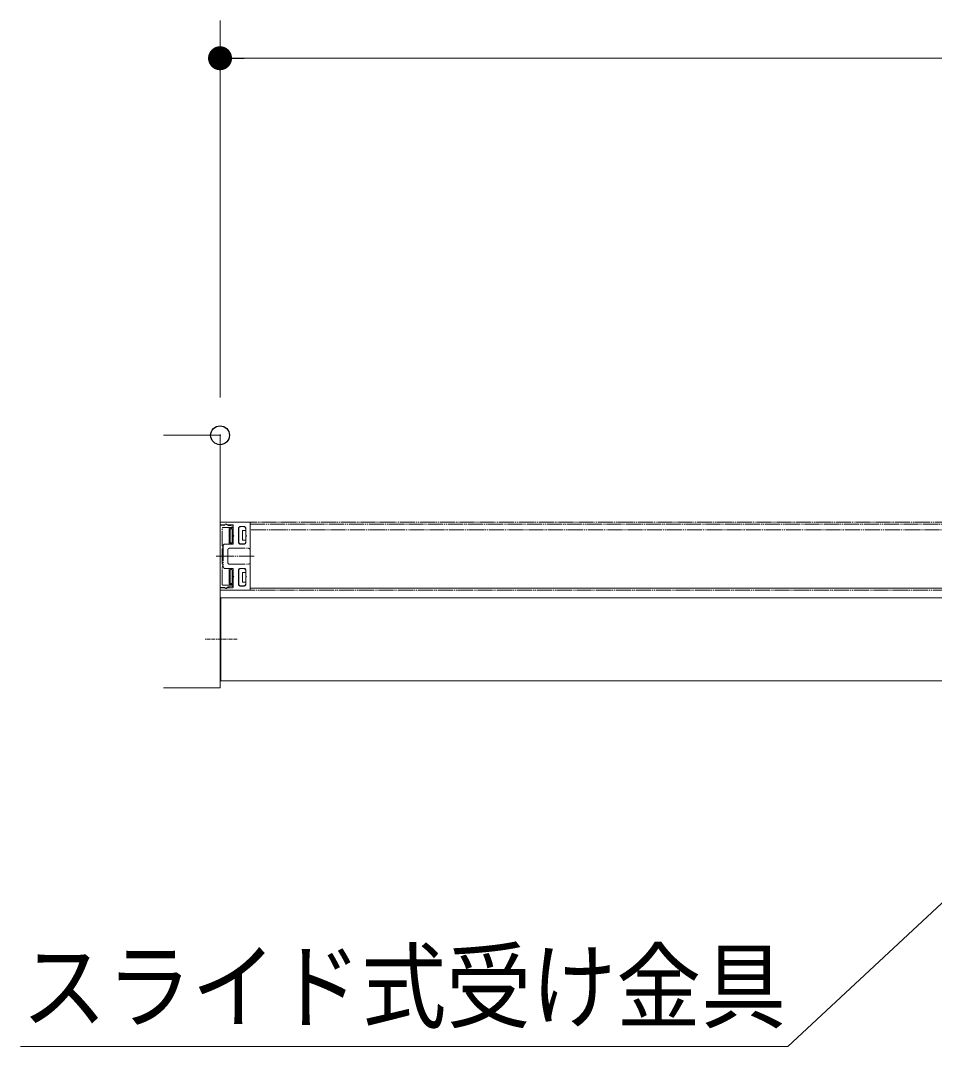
# Model space of a CAD drawing. Units: millimetres, scale not verified. Extents: x -6062 to 6062, y -3045 to 3045.
# Drawn here: x -3849 to -3365, y 1012 to 1556 of the extents above; entities that cross this region are included whole.
import ezdxf
from ezdxf.enums import TextEntityAlignment as Align

# ---------------------------------------------------------------- set-up
doc = ezdxf.new("R2010")
doc.units = ezdxf.units.MM
doc.header["$LTSCALE"] = 20
doc.header["$PDMODE"] = 32
doc.header["$PDSIZE"] = 10
doc.linetypes.add('USER1', pattern=[10.5, 8, -0.5, 0.5, -0.5, 0.5, -0.5])
doc.linetypes.add('USER2', pattern=[2.91, 1.76, -0.4, 0.35, -0.4])
for name, color, linetype, lineweight in [('0-0_2寸法-1', 7, 'Continuous', 15), ('0-1_0', 7, 'Continuous', 25), ('0-3_2寸法-3', 7, 'Continuous', 15), ('0-6_3一般', 7, 'Continuous', 15)]:
    doc.layers.add(name, color=color, linetype=linetype, lineweight=lineweight)
doc.layers.add('0-2_Defpoints', color=7, linetype='Continuous')
doc.styles.add('ＭＳ Ｐゴシック', font='')
doc.styles.get('ＭＳ Ｐゴシック').set_extended_font_data('MS PGothic')

# ---------------------------------------------------------------- blocks, each defined once
blk = doc.blocks.new('_Dot')
at = {"layer": '0-1_0'}
blk.add_line((-10, 0), (-20, 0), dxfattribs=at)
for points in [[(0, 0), (-5.36, 8.44), (-4.26, 9.05)], [(0, 0), (-4.26, 9.05), (-3.09, 9.51)], [(0, 0), (-3.09, 9.51), (-1.87, 9.82)], [(0, 0), (-1.87, 9.82), (-0.63, 9.98)], [(0, 0), (-0.63, 9.98), (0.63, 9.98)], [(0, 0), (0.63, 9.98), (1.87, 9.82)], [(0, 0), (1.87, 9.82), (3.09, 9.51)], [(0, 0), (3.09, 9.51), (4.26, 9.05)], [(0, 0), (4.26, 9.05), (5.36, 8.44)], [(0, 0), (-10, 0), (-9.92, 1.25)], [(0, 0), (-9.92, -1.25), (-10, 0)], [(0, 0), (-9.92, 1.25), (-9.69, 2.49)], [(0, 0), (-9.69, -2.49), (-9.92, -1.25)], [(0, 0), (-9.69, 2.49), (-9.3, 3.68)], [(0, 0), (-9.3, -3.68), (-9.69, -2.49)], [(0, 0), (-9.3, 3.68), (-8.76, 4.82)], [(0, 0), (-8.76, -4.82), (-9.3, -3.68)], [(0, 0), (-8.76, 4.82), (-8.09, 5.88)], [(0, 0), (-8.09, -5.88), (-8.76, -4.82)], [(0, 0), (-8.09, 5.88), (-7.29, 6.85)], [(0, 0), (-7.29, -6.85), (-8.09, -5.88)], [(0, 0), (-7.29, 6.85), (-6.37, 7.71)], [(0, 0), (-6.37, -7.71), (-7.29, -6.85)], [(0, 0), (-6.37, 7.71), (-5.36, 8.44)], [(0, 0), (-5.36, -8.44), (-6.37, -7.71)], [(0, 0), (-4.26, -9.05), (-5.36, -8.44)], [(0, 0), (-3.09, -9.51), (-4.26, -9.05)], [(0, 0), (-1.87, -9.82), (-3.09, -9.51)], [(0, 0), (-0.63, -9.98), (-1.87, -9.82)], [(0, 0), (0.63, -9.98), (-0.63, -9.98)], [(0, 0), (5.36, 8.44), (6.37, 7.71)], [(0, 0), (6.37, 7.71), (7.29, 6.85)], [(0, 0), (7.29, 6.85), (8.09, 5.88)], [(0, 0), (8.09, 5.88), (8.76, 4.82)], [(0, 0), (8.76, 4.82), (9.3, 3.68)], [(0, 0), (9.3, 3.68), (9.69, 2.49)], [(0, 0), (9.69, 2.49), (9.92, 1.25)], [(0, 0), (9.92, 1.25), (10, 0)], [(0, 0), (1.87, -9.82), (0.63, -9.98)], [(0, 0), (3.09, -9.51), (1.87, -9.82)], [(0, 0), (4.26, -9.05), (3.09, -9.51)], [(0, 0), (5.36, -8.44), (4.26, -9.05)], [(0, 0), (6.37, -7.71), (5.36, -8.44)], [(0, 0), (7.29, -6.85), (6.37, -7.71)], [(0, 0), (8.09, -5.88), (7.29, -6.85)], [(0, 0), (8.76, -4.82), (8.09, -5.88)], [(0, 0), (9.3, -3.68), (8.76, -4.82)], [(0, 0), (9.69, -2.49), (9.3, -3.68)], [(0, 0), (9.92, -1.25), (9.69, -2.49)], [(0, 0), (10, 0), (9.92, -1.25)]]:
    blk.add_solid(points, dxfattribs=at)
blk = doc.blocks.new('グループ-6')
at = {"layer": '0-6_3一般'}
for p, q in [((-39120, 26720), (-39720, 26720)), ((-39110, 24996.9), (-6330, 24996.9)), ((-39110, 24116.9), (-39110, 24996.9)), ((-39110, 24116.9), (-6330, 24116.9))]:
    blk.add_line(p, q, dxfattribs=at)
at = {"layer": '0-6_3一般', "linetype": 'USER1'}
for p, q in [((-39120, 25796.9), (-39120, 25076.9)), ((-22560, 25796.9), (-39120, 25796.9)), ((-38804, 25796.9), (-39114, 25796.9)), ((-38802, 25076.9), (-38802, 25796.9)), ((-39120, 25770.9), (-39120, 25790.9)), ((-39071, 25770.9), (-39120, 25770.9)), ((-39096, 25546.9), (-39096, 25736.9)), ((-39090, 25742.9), (-38988, 25742.9)), ((-38986, 25770.9), (-39043.4, 25770.9)), ((-39022, 25573.9), (-39022, 25730.9)), ((-38986.8, 25755.8), (-39020.1, 25762.5)), ((-39016, 25736.9), (-38988, 25736.9)), ((-39012, 25721.7), (-39012, 25583.1)), ((-39007, 25726.9), (-39006.8, 25726.9)), ((-38997.2, 25726.9), (-39006.8, 25726.9)), ((-38992, 25721.9), (-38992, 25721.7)), ((-38992, 25583.1), (-38992, 25721.7)), ((-38982, 25748.9), (-38982, 25750)), ((-38982, 25730.9), (-38982, 25573.9)), ((-38980, 25764.9), (-38980, 25659.9)), ((-38924, 25732.9), (-38924, 25585.9)), ((-38922, 25587.9), (-38922, 25730.9)), ((-38904, 25752.9), (-38866, 25752.9)), ((-38902, 25750.9), (-38868, 25750.9)), ((-38848, 25710.9), (-38868, 25710.9)), ((-38848, 25730.9), (-38848, 25710.9)), ((-38848, 25710.9), (-38848, 25704.9)), ((-38846, 25732.9), (-38846, 25659.9)), ((-38802, 25520.9), (-38802, 25788.9)), ((-38800, 25792.3), (-38800, 25792.9)), ((-39012, 25582.9), (-39012, 25583.1)), ((-39006.8, 25577.9), (-38997.2, 25577.9)), ((-38997, 25577.9), (-38997.2, 25577.9)), ((-38974, 25653.9), (-38980, 25659.9)), ((-38980, 25647.9), (-38974, 25653.9)), ((-38980, 25647.9), (-38980, 25571.9)), ((-38882, 25607.9), (-38868, 25607.9)), ((-38848, 25613.9), (-38848, 25607.9)), ((-38840, 25653.9), (-38846, 25659.9)), ((-38846, 25647.9), (-38840, 25653.9)), ((-38846, 25647.9), (-38846, 25585.9)), ((-39096, 25356.9), (-39096, 25516.9)), ((-39088, 25545.9), (-39088, 25327.9)), ((-39068, 25565.9), (-38986, 25565.9)), ((-39038, 25501.9), (-39038, 25371.9)), ((-38988, 25567.9), (-39016, 25567.9)), ((-38904, 25565.9), (-38866, 25565.9)), ((-38868, 25567.9), (-38902, 25567.9)), ((-38808, 25516.9), (-38806, 25516.9)), ((-39040.4, 25436.9), (-39160.4, 25436.9)), ((-38758.6, 25436.9), (-39158.6, 25436.9)), ((-38974, 25436.9), (-39129.5, 25436.9)), ((-39096, 25136.9), (-39096, 25326.9)), ((-39068, 25307.9), (-38986, 25307.9)), ((-39022, 25142.9), (-39022, 25299.9)), ((-39018, 25351.9), (-38812, 25351.9)), ((-39016, 25305.9), (-38988, 25305.9)), ((-39012, 25290.7), (-39012, 25152.1)), ((-39007, 25295.9), (-39006.8, 25295.9)), ((-38997.2, 25295.9), (-39006.8, 25295.9)), ((-38992, 25290.9), (-38992, 25290.7)), ((-38992, 25152.1), (-38992, 25290.7)), ((-38982, 25299.9), (-38982, 25142.9)), ((-38980, 25225.9), (-38980, 25301.9)), ((-38924, 25140.9), (-38924, 25287.9)), ((-38922, 25142.9), (-38922, 25285.9)), ((-38904, 25307.9), (-38866, 25307.9)), ((-38902, 25305.9), (-38868, 25305.9)), ((-38882, 25265.9), (-38868, 25265.9)), ((-38848, 25265.9), (-38868, 25265.9)), ((-38848, 25285.9), (-38848, 25265.9)), ((-38848, 25265.9), (-38848, 25259.9)), ((-38846, 25225.9), (-38846, 25287.9)), ((-38812, 25351.9), (-38812, 25352.9)), ((-38808, 25356.9), (-38806, 25356.9)), ((-38802, 25352.9), (-38802, 25084.9)), ((-39012, 25151.9), (-39012, 25152.1)), ((-39006.8, 25146.9), (-38997.2, 25146.9)), ((-38997, 25146.9), (-38997.2, 25146.9)), ((-38974, 25219.9), (-38980, 25225.9)), ((-38980, 25213.9), (-38974, 25219.9)), ((-38980, 25108.9), (-38980, 25213.9)), ((-38848, 25168.9), (-38848, 25162.9)), ((-38840, 25219.9), (-38846, 25225.9)), ((-38846, 25213.9), (-38840, 25219.9)), ((-38846, 25140.9), (-38846, 25213.9)), ((-39071, 25102.9), (-39120, 25102.9)), ((-39120, 25102.9), (-39120, 25082.9)), ((-39120, 25076.9), (-22560, 25076.9)), ((-39120, 25076.9), (-38802, 25076.9)), ((-38804, 25076.9), (-39114, 25076.9)), ((-38988, 25130.9), (-39090, 25130.9)), ((-38986, 25102.9), (-39043.4, 25102.9)), ((-39020.1, 25111.3), (-38986.8, 25117.9)), ((-38988, 25136.9), (-39016, 25136.9)), ((-38982, 25123.8), (-38982, 25124.9)), ((-38904, 25120.9), (-38866, 25120.9)), ((-38868, 25122.9), (-38902, 25122.9)), ((-38800, 25081.4), (-38800, 25080.9))]:
    blk.add_line(p, q, dxfattribs=at)
at = {"layer": '0-6_3一般', "linetype": 'USER2'}
blk.add_line((-38937.8, 24556.9), (-39277.8, 24556.9), dxfattribs=at)
at = {"layer": '0-6_3一般'}
blk.add_lwpolyline([(-39120, 26720), (-39120, 24040), (-39720, 24040)], dxfattribs=at)
at = {"layer": '0-6_3一般', "linetype": 'USER1'}
for points in [[(-38802, 25796.9), (-39120, 25796.9), (-39120, 25076.9)], [(-39070, 25766.9), (-39120, 25766.9), (-39120, 25106.9), (-39070, 25106.9)], [(-39024, 25762.9), (-39033.1, 25762.9), (-39055, 25775.5)], [(-39012, 25721.7), (-39012, 25721.9), (-39012, 25722.1), (-39011.9, 25722.3), (-39011.9, 25722.5), (-39011.9, 25722.7), (-39011.8, 25722.9), (-39011.8, 25723.1), (-39011.7, 25723.3), (-39011.6, 25723.4), (-39011.5, 25723.6), (-39011.5, 25723.8), (-39011.4, 25724), (-39011.3, 25724.1), (-39011.2, 25724.3), (-39011.1, 25724.5), (-39010.9, 25724.6), (-39010.8, 25724.8), (-39010.7, 25725), (-39010.5, 25725.1), (-39010.4, 25725.3), (-39010.2, 25725.4), (-39010.1, 25725.6), (-39009.9, 25725.7), (-39009.8, 25725.8), (-39009.6, 25725.9), (-39009.4, 25726.1), (-39009.3, 25726.2), (-39009.1, 25726.3), (-39008.9, 25726.4), (-39008.7, 25726.4), (-39008.5, 25726.5), (-39008.4, 25726.6), (-39008.2, 25726.6), (-39008, 25726.7), (-39007.8, 25726.8), (-39007.6, 25726.8), (-39007.4, 25726.8), (-39007.2, 25726.9), (-39007, 25726.9)], [(-38997.2, 25726.9), (-38997, 25726.9), (-38996.8, 25726.8), (-38996.6, 25726.8), (-38996.4, 25726.8), (-38996.2, 25726.7), (-38996, 25726.7), (-38995.8, 25726.6), (-38995.6, 25726.6), (-38995.4, 25726.5), (-38995.3, 25726.4), (-38995.1, 25726.3), (-38994.9, 25726.3), (-38994.7, 25726.2), (-38994.6, 25726), (-38994.4, 25725.9), (-38994.2, 25725.8), (-38994.1, 25725.7), (-38993.9, 25725.6), (-38993.8, 25725.4), (-38993.6, 25725.3), (-38993.5, 25725.1), (-38993.3, 25725), (-38993.2, 25724.8), (-38993.1, 25724.6), (-38992.9, 25724.5), (-38992.8, 25724.3), (-38992.7, 25724.1), (-38992.6, 25724), (-38992.5, 25723.8), (-38992.4, 25723.6), (-38992.4, 25723.4), (-38992.3, 25723.2), (-38992.2, 25723.1), (-38992.2, 25722.9), (-38992.1, 25722.7), (-38992.1, 25722.5), (-38992.1, 25722.3), (-38992, 25722.1), (-38992, 25721.9)], [(-38868, 25710.9), (-38882, 25710.9), (-38882, 25607.9)], [(-39006.8, 25577.9), (-39007, 25577.9), (-39007.2, 25577.9), (-39007.4, 25577.9), (-39007.6, 25578), (-39007.8, 25578), (-39008, 25578.1), (-39008.2, 25578.1), (-39008.4, 25578.2), (-39008.6, 25578.3), (-39008.7, 25578.3), (-39008.9, 25578.4), (-39009.1, 25578.5), (-39009.3, 25578.6), (-39009.4, 25578.7), (-39009.6, 25578.8), (-39009.8, 25579), (-39009.9, 25579.1), (-39010.1, 25579.2), (-39010.2, 25579.4), (-39010.4, 25579.5), (-39010.5, 25579.7), (-39010.7, 25579.8), (-39010.8, 25580), (-39010.9, 25580.1), (-39011.1, 25580.3), (-39011.2, 25580.5), (-39011.3, 25580.6), (-39011.4, 25580.8), (-39011.5, 25581), (-39011.6, 25581.2), (-39011.6, 25581.3), (-39011.7, 25581.5), (-39011.8, 25581.7), (-39011.8, 25581.9), (-39011.9, 25582.1), (-39011.9, 25582.3), (-39011.9, 25582.5), (-39012, 25582.7), (-39012, 25582.9)], [(-38992, 25583.1), (-38992, 25582.9), (-38992, 25582.7), (-38992.1, 25582.5), (-38992.1, 25582.3), (-38992.1, 25582.1), (-38992.2, 25581.9), (-38992.2, 25581.7), (-38992.3, 25581.5), (-38992.4, 25581.3), (-38992.5, 25581.2), (-38992.5, 25581), (-38992.6, 25580.8), (-38992.7, 25580.6), (-38992.8, 25580.5), (-38992.9, 25580.3), (-38993.1, 25580.1), (-38993.2, 25580), (-38993.3, 25579.8), (-38993.5, 25579.6), (-38993.6, 25579.5), (-38993.8, 25579.3), (-38993.9, 25579.2), (-38994.1, 25579.1), (-38994.2, 25578.9), (-38994.4, 25578.8), (-38994.6, 25578.7), (-38994.7, 25578.6), (-38994.9, 25578.5), (-38995.1, 25578.4), (-38995.3, 25578.3), (-38995.5, 25578.2), (-38995.6, 25578.2), (-38995.8, 25578.1), (-38996, 25578.1), (-38996.2, 25578), (-38996.4, 25578), (-38996.6, 25577.9), (-38996.8, 25577.9), (-38997, 25577.9)], [(-38868, 25607.9), (-38848, 25607.9), (-38848, 25587.9)], [(-39096, 25516.9), (-39090, 25516.9), (-39090, 25546.9), (-39096, 25546.9)], [(-39018, 25521.9), (-38812, 25521.9), (-38812, 25520.9)], [(-39096, 25326.9), (-39090, 25326.9), (-39090, 25356.9), (-39096, 25356.9)], [(-39012, 25290.7), (-39012, 25290.9), (-39012, 25291.1), (-39011.9, 25291.3), (-39011.9, 25291.5), (-39011.9, 25291.7), (-39011.8, 25291.9), (-39011.8, 25292.1), (-39011.7, 25292.3), (-39011.6, 25292.4), (-39011.5, 25292.6), (-39011.5, 25292.8), (-39011.4, 25293), (-39011.3, 25293.1), (-39011.2, 25293.3), (-39011.1, 25293.5), (-39010.9, 25293.6), (-39010.8, 25293.8), (-39010.7, 25294), (-39010.5, 25294.1), (-39010.4, 25294.3), (-39010.2, 25294.4), (-39010.1, 25294.6), (-39009.9, 25294.7), (-39009.8, 25294.8), (-39009.6, 25294.9), (-39009.4, 25295.1), (-39009.3, 25295.2), (-39009.1, 25295.3), (-39008.9, 25295.4), (-39008.7, 25295.4), (-39008.5, 25295.5), (-39008.4, 25295.6), (-39008.2, 25295.6), (-39008, 25295.7), (-39007.8, 25295.8), (-39007.6, 25295.8), (-39007.4, 25295.8), (-39007.2, 25295.9), (-39007, 25295.9)], [(-38997.2, 25295.9), (-38997, 25295.9), (-38996.8, 25295.8), (-38996.6, 25295.8), (-38996.4, 25295.8), (-38996.2, 25295.7), (-38996, 25295.7), (-38995.8, 25295.6), (-38995.6, 25295.6), (-38995.4, 25295.5), (-38995.3, 25295.4), (-38995.1, 25295.3), (-38994.9, 25295.3), (-38994.7, 25295.2), (-38994.6, 25295), (-38994.4, 25294.9), (-38994.2, 25294.8), (-38994.1, 25294.7), (-38993.9, 25294.6), (-38993.8, 25294.4), (-38993.6, 25294.3), (-38993.5, 25294.1), (-38993.3, 25294), (-38993.2, 25293.8), (-38993.1, 25293.6), (-38992.9, 25293.5), (-38992.8, 25293.3), (-38992.7, 25293.1), (-38992.6, 25293), (-38992.5, 25292.8), (-38992.4, 25292.6), (-38992.4, 25292.4), (-38992.3, 25292.2), (-38992.2, 25292.1), (-38992.2, 25291.9), (-38992.1, 25291.7), (-38992.1, 25291.5), (-38992.1, 25291.3), (-38992, 25291.1), (-38992, 25290.9)], [(-38868, 25162.9), (-38882, 25162.9), (-38882, 25265.9)], [(-39006.8, 25146.9), (-39007, 25146.9), (-39007.2, 25146.9), (-39007.4, 25146.9), (-39007.6, 25147), (-39007.8, 25147), (-39008, 25147.1), (-39008.2, 25147.1), (-39008.4, 25147.2), (-39008.6, 25147.3), (-39008.7, 25147.3), (-39008.9, 25147.4), (-39009.1, 25147.5), (-39009.3, 25147.6), (-39009.4, 25147.7), (-39009.6, 25147.8), (-39009.8, 25148), (-39009.9, 25148.1), (-39010.1, 25148.2), (-39010.2, 25148.4), (-39010.4, 25148.5), (-39010.5, 25148.7), (-39010.7, 25148.8), (-39010.8, 25149), (-39010.9, 25149.1), (-39011.1, 25149.3), (-39011.2, 25149.5), (-39011.3, 25149.6), (-39011.4, 25149.8), (-39011.5, 25150), (-39011.6, 25150.2), (-39011.6, 25150.3), (-39011.7, 25150.5), (-39011.8, 25150.7), (-39011.8, 25150.9), (-39011.9, 25151.1), (-39011.9, 25151.3), (-39011.9, 25151.5), (-39012, 25151.7), (-39012, 25151.9)], [(-38992, 25152.1), (-38992, 25151.9), (-38992, 25151.7), (-38992.1, 25151.5), (-38992.1, 25151.3), (-38992.1, 25151.1), (-38992.2, 25150.9), (-38992.2, 25150.7), (-38992.3, 25150.5), (-38992.4, 25150.3), (-38992.5, 25150.2), (-38992.5, 25150), (-38992.6, 25149.8), (-38992.7, 25149.6), (-38992.8, 25149.5), (-38992.9, 25149.3), (-38993.1, 25149.1), (-38993.2, 25149), (-38993.3, 25148.8), (-38993.5, 25148.6), (-38993.6, 25148.5), (-38993.8, 25148.3), (-38993.9, 25148.2), (-38994.1, 25148.1), (-38994.2, 25147.9), (-38994.4, 25147.8), (-38994.6, 25147.7), (-38994.7, 25147.6), (-38994.9, 25147.5), (-38995.1, 25147.4), (-38995.3, 25147.3), (-38995.5, 25147.2), (-38995.6, 25147.2), (-38995.8, 25147.1), (-38996, 25147.1), (-38996.2, 25147), (-38996.4, 25147), (-38996.6, 25146.9), (-38996.8, 25146.9), (-38997, 25146.9)], [(-38868, 25162.9), (-38848, 25162.9), (-38848, 25142.9)], [(-39055, 25098.2), (-39033.1, 25110.9), (-39024, 25110.9)]]:
    blk.add_lwpolyline(points, dxfattribs=at)
for points in [[(-22878, 25096.9), (-38802, 25096.9), (-38802, 25776.9), (-22878, 25776.9)], [(-38800, 25096.9), (-22880, 25096.9), (-22880, 25716.9), (-38800, 25716.9)]]:
    blk.add_lwpolyline(points, close=True, dxfattribs=at)
for centre, radius, start, end in [((-39114, 25790.9), 6, 90, 180), ((-38804, 25792.9), 4, 0, 90), ((-39090, 25736.9), 6, 90, 180), ((-39071, 25774.9), 4, 270, 326.25101), ((-39060, 25766.9), 10, 60, 180), ((-39056, 25764.9), 14, 25.37693, 146.25101), ((-39024, 25742.9), 20, 78.69007, 90), ((-39016, 25730.9), 6, 97.23876, 172.76124), ((-39016, 25730.9), 6, 172.76124, 180), ((-39016, 25730.9), 6, 90, 97.23876), ((-38988, 25748.9), 6, 270, 0), ((-38988, 25730.9), 6, 82.76124, 90), ((-38988, 25730.9), 6, 7.23876, 82.76124), ((-38988, 25750), 6, 0, 78.69007), ((-38986, 25764.9), 6, 0, 90), ((-38988, 25730.9), 6, 0, 7.23876), ((-38904, 25732.9), 20, 90, 180), ((-38902, 25730.9), 20, 90, 180), ((-38868, 25730.9), 20, 0, 90), ((-38866, 25732.9), 20, 0, 90), ((-38804, 25792.3), 4, 300, 0), ((-38904, 25585.9), 20, 180, 270), ((-38902, 25587.9), 20, 180, 270), ((-38868, 25587.9), 20, 270, 0), ((-38866, 25585.9), 20, 270, 0), ((-39068, 25545.9), 20, 90, 180), ((-39018, 25501.9), 20, 90, 180), ((-39016, 25573.9), 6, 180, 187.23876), ((-39016, 25573.9), 6, 187.23876, 262.76124), ((-39016, 25573.9), 6, 262.76124, 270), ((-38988, 25573.9), 6, 270, 277.23876), ((-38988, 25573.9), 6, 277.23876, 352.76124), ((-38986, 25571.9), 6, 270, 0), ((-38988, 25573.9), 6, 352.76124, 0), ((-38808, 25520.9), 4, 180, 270), ((-38806, 25520.9), 4, 270, 0), ((-39018, 25371.9), 20, 180, 270), ((-39068, 25327.9), 20, 180, 270), ((-39016, 25299.9), 6, 97.23876, 172.76124), ((-39016, 25299.9), 6, 172.76124, 180), ((-39016, 25299.9), 6, 90, 97.23876), ((-38988, 25299.9), 6, 82.76124, 90), ((-38988, 25299.9), 6, 7.23876, 82.76124), ((-38986, 25301.9), 6, 0, 90), ((-38988, 25299.9), 6, 0, 7.23876), ((-38904, 25287.9), 20, 90, 180), ((-38902, 25285.9), 20, 90, 180), ((-38868, 25285.9), 20, 0, 90), ((-38866, 25287.9), 20, 0, 90), ((-38808, 25352.9), 4, 90, 180), ((-38806, 25352.9), 4, 0, 90), ((-39016, 25142.9), 6, 180, 187.23876), ((-39016, 25142.9), 6, 187.23876, 262.76124), ((-38988, 25142.9), 6, 277.23876, 352.76124), ((-38988, 25142.9), 6, 352.76124, 0), ((-38904, 25140.9), 20, 180, 270), ((-38902, 25142.9), 20, 180, 270), ((-38868, 25142.9), 20, 270, 0), ((-38866, 25140.9), 20, 270, 0), ((-39114, 25082.9), 6, 180, 270), ((-39090, 25136.9), 6, 180, 270), ((-39071, 25098.9), 4, 33.74899, 90), ((-39060, 25106.9), 10, 180, 300), ((-39056, 25108.9), 14, 213.74899, 334.62307), ((-39024, 25130.9), 20, 270, 281.30993), ((-39016, 25142.9), 6, 262.76124, 270), ((-38988, 25142.9), 6, 270, 277.23876), ((-38988, 25124.9), 6, 0, 90), ((-38988, 25123.8), 6, 281.30993, 0), ((-38986, 25108.9), 6, 270, 0), ((-38804, 25080.9), 4, 270, 0), ((-38804, 25081.4), 4, 0, 60)]:
    blk.add_arc(centre, radius, start, end, dxfattribs=at)

msp = doc.modelspace()

# ---------------------------------------------------------------- linework, layer by layer
at = {"layer": '0-0_2寸法-1'}
for p, q in [((-3743.5, 1356), (-3743.5, 1556)), ((-3730.79, 1536), (-2116.21, 1536))]:
    msp.add_line(p, q, dxfattribs=at)
at = {"layer": '0-2_Defpoints'}
msp.add_point((-3743.5, 1336), dxfattribs=at)
at = {"layer": '0-3_2寸法-3'}
msp.add_lwpolyline([(-3210.5, 1227.68), (-3442.41, 1011.84), (-3849.29, 1011.84)], dxfattribs=at)

# ---------------------------------------------------------------- block references
at = {"layer": '0-0_2寸法-1', "xscale": 0.6356201, "yscale": 0.6356201, "rotation": 180}
msp.add_blockref('_Dot', (-3743.5, 1536), dxfattribs=at)
at = {"layer": '0-6_3一般', "xscale": 0.05, "yscale": 0.05}
msp.add_blockref('グループ-6', (-1787.5, 0), dxfattribs=at)

# ---------------------------------------------------------------- texts
at = {"layer": '0-3_2寸法-3', "style": 'ＭＳ Ｐゴシック', "width": 0.9}
msp.add_text('スライド式受け金具', height=36.69, dxfattribs=at).set_placement((-3848.71, 1014.39), align=Align.BOTTOM_LEFT)

doc.saveas('drawing.dxf')
